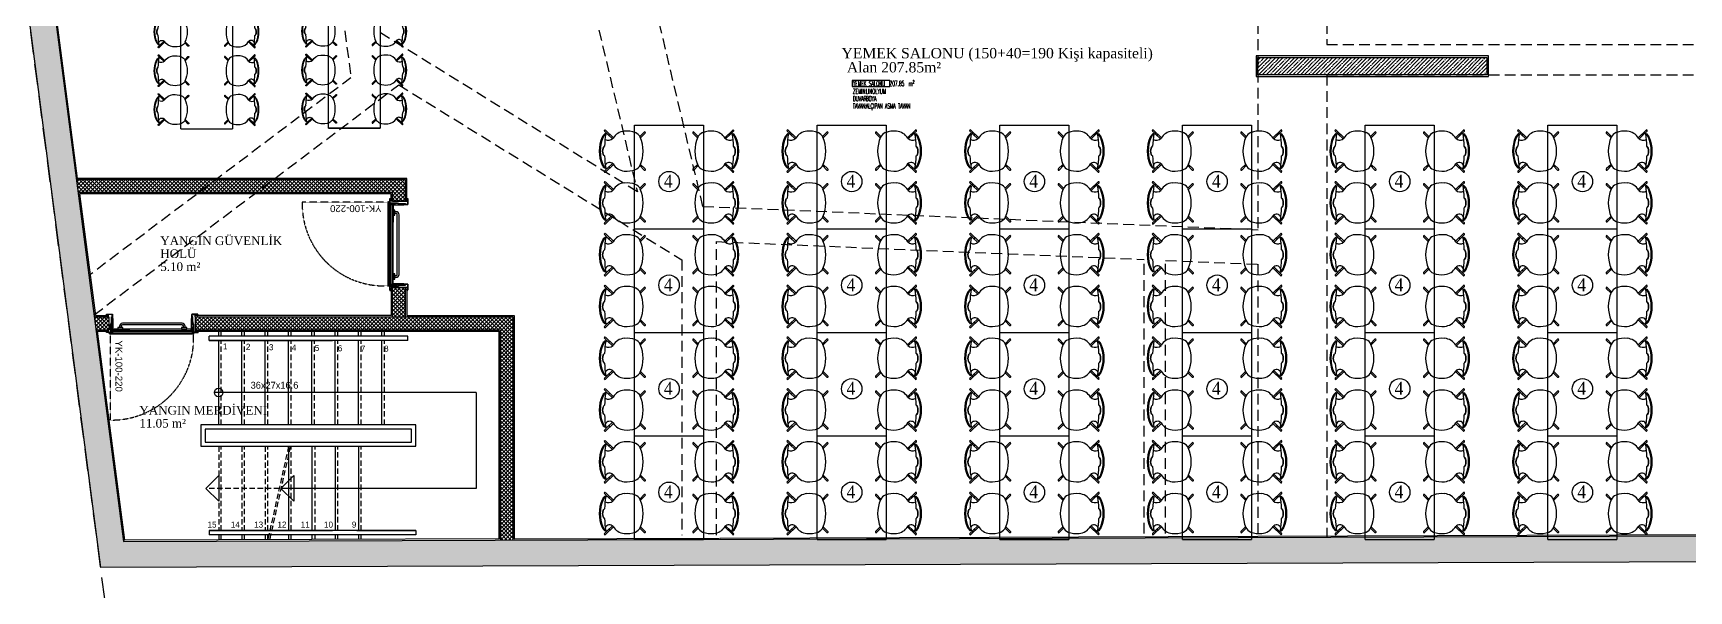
# Model space of a CAD drawing. Header units: millimetres. Extents: x -29311 to -3405, y 28913 to 42880.
# Drawn here: x -28216 to -26298, y 39250 to 39896 of the extents above; entities that cross this region are included whole.
import ezdxf
from ezdxf.enums import TextEntityAlignment as Align

# ---------------------------------------------------------------- set-up
doc = ezdxf.new("R2010")
doc.units = ezdxf.units.MM
for name, pattern in [('( Hidden )', [0.375, 0.25, -0.125]), ('HIDDEN', [0.375, 0.25, -0.125]), ('HIDDEN2', [0.1875, 0.125, -0.0625])]:
    doc.linetypes.add(name, pattern=pattern)
for name, color, linetype in [('1.2 mm sac', 7, 'Continuous'), ('A-BA', 1, 'Continuous'), ('A-BA-HIDDEN', 136, 'HIDDEN'), ('A-DUVAR', 53, 'Continuous'), ('A-DUVAR-ALCIPAN', 9, 'Continuous'), ('A-DUVAR-TARAMA', 251, 'Continuous'), ('A-HIDDEN', 8, 'HIDDEN2'), ('A-KAPI', 214, 'Continuous'), ('A-KAPI-AKSESUAR', 206, 'Continuous'), ('A-KAPI-METAL', 84, 'Continuous'), ('A-KAPI-PROFIL', 206, 'Continuous'), ('A-KORKULUK-KUPESTE', 206, 'Continuous'), ('A-MERDIVEN', 125, 'Continuous'), ('A-SIVA-IC', 97, 'Continuous'), ('A-TEFRIS', 251, 'Continuous'), ('A-YALITIM-ISI', 251, 'BATTING'), ('A-YAZI', 136, 'Continuous'), ('ARREDI_attrezzature', 175, 'Continuous'), ('level', 10, 'Continuous'), ('symbol', 8, 'Continuous'), ('vaz_bina2', 161, 'Continuous'), ('yazı2', 9, 'Continuous')]:
    doc.layers.add(name, color=color, linetype=linetype)
doc.layers.add('A-ETIKET-MALZEME-ACILIM', color=156, linetype='Continuous', plot=False)
doc.layers.add('A-MBOFIS-NOT', color=130, linetype='Continuous', plot=False)
doc.layers.add('tarama-betonarme', color=252, linetype='Continuous', lineweight=13)
doc.styles.add('HA_SMART', font='')
doc.styles.add('roman-1.20-3mm', font='romans.shx', dxfattribs={"width": 0.5, "height": 6})
doc.styles.get("Standard").update_dxf_attribs({"font": 'arial.ttf'})
doc.styles.add('YAZ', font='times.ttf', dxfattribs={"height": 0.12})
doc.styles.add('YAZ-50', font='times.ttf', dxfattribs={"width": 0.9})
doc.styles.get('HA_SMART').set_extended_font_data('Sakkal Majalla')
doc.linetypes.add('BATTING', pattern='A,0.00254,-2.54,[134,ltypeshp.shx,S=2.54,R=0,X=-2.54,Y=0],-5.08,[134,ltypeshp.shx,S=2.54,R=180,X=2.54,Y=0],-2.54', length=10.16254)
pattern_1 = [(45, (-75202.6075, 54657.0166), (-4.4194174, 4.4194174), []), (45, (-75198.188, 54657.0166), (-4.4194174, 4.4194174), [7.8125, -1.5625, 0, -1.5625])]
pattern_2 = [(45, (-109735.2245, 29309.1647), (-2.24506403, 2.24506403), []), (135, (-109735.2245, 29309.1647), (-2.24506403, -2.24506403), [])]

# ---------------------------------------------------------------- blocks, each defined once
blk = doc.blocks.new('4 KİŞİ MASA')
at = {"layer": 'A-TEFRIS'}
for p, q in [((81442.2, 15537.1), (81442.2, 15657.1)), ((81442.2, 15657.1), (81522.2, 15657.1)), ((81442.2, 15537.1), (81442.2, 15657.1)), ((81442.2, 15657.1), (81522.2, 15657.1)), ((81522.2, 15657.1), (81522.2, 15537.1)), ((81522.2, 15657.1), (81522.2, 15537.1)), ((81407.3, 15650.4), (81410.7, 15647.1)), ((81408.9, 15647.1), (81407.7, 15647.1)), ((81408.4, 15651.5), (81417.7, 15642.6)), ((81411, 15646.8), (81410.7, 15647.1)), ((81411, 15646.8), (81416.6, 15641.4)), ((81448.4, 15644), (81453.4, 15649.1)), ((81449.1, 15642.5), (81454.6, 15647.9)), ((81515.3, 15642.5), (81509.8, 15647.9)), ((81516, 15644), (81511, 15649.1)), ((81556, 15651.5), (81546.7, 15642.6)), ((81553.4, 15646.8), (81547.8, 15641.4)), ((81553.4, 15646.8), (81553.7, 15647.1)), ((81557.1, 15650.4), (81553.7, 15647.1)), ((81555.5, 15647.1), (81556.7, 15647.1)), ((81407.3, 15603.9), (81410.7, 15607.2)), ((81408.9, 15607.2), (81407.7, 15607.2)), ((81408.4, 15602.8), (81417.7, 15611.7)), ((81410.7, 15607.2), (81411, 15607.5)), ((81411, 15607.5), (81416.6, 15612.9)), ((81448.4, 15610.3), (81453.4, 15605.2)), ((81449.1, 15611.8), (81454.6, 15606.4)), ((81515.3, 15611.8), (81509.8, 15606.4)), ((81516, 15610.3), (81511, 15605.2)), ((81556, 15602.8), (81546.7, 15611.7)), ((81553.4, 15607.5), (81547.8, 15612.9)), ((81553.7, 15607.2), (81553.4, 15607.5)), ((81557.1, 15603.9), (81553.7, 15607.2)), ((81555.5, 15607.2), (81556.7, 15607.2)), ((81407.3, 15590.4), (81410.7, 15587.1)), ((81408.9, 15587.1), (81407.7, 15587.1)), ((81408.4, 15591.5), (81417.7, 15582.6)), ((81411, 15586.8), (81410.7, 15587.1)), ((81411, 15586.8), (81416.6, 15581.4)), ((81448.4, 15584), (81453.4, 15589.1)), ((81449.1, 15582.5), (81454.6, 15587.9)), ((81515.3, 15582.5), (81509.8, 15587.9)), ((81516, 15584), (81511, 15589.1)), ((81556, 15591.5), (81546.7, 15582.6)), ((81553.4, 15586.8), (81547.8, 15581.4)), ((81553.4, 15586.8), (81553.7, 15587.1)), ((81557.1, 15590.4), (81553.7, 15587.1)), ((81555.5, 15587.1), (81556.7, 15587.1)), ((81407.3, 15543.9), (81410.7, 15547.2)), ((81408.9, 15547.2), (81407.7, 15547.2)), ((81408.4, 15542.8), (81417.7, 15551.7)), ((81410.7, 15547.2), (81411, 15547.5)), ((81411, 15547.5), (81416.6, 15552.9)), ((81448.4, 15550.3), (81453.4, 15545.2)), ((81449.1, 15551.8), (81454.6, 15546.4)), ((81515.3, 15551.8), (81509.8, 15546.4)), ((81516, 15550.3), (81511, 15545.2)), ((81556, 15542.8), (81546.7, 15551.7)), ((81553.4, 15547.5), (81547.8, 15552.9)), ((81553.7, 15547.2), (81553.4, 15547.5)), ((81557.1, 15543.9), (81553.7, 15547.2)), ((81555.5, 15547.2), (81556.7, 15547.2)), ((81442.2, 15537.1), (81522.2, 15537.1))]:
    blk.add_line(p, q, dxfattribs=at)
blk.add_circle((81482.2, 15591.8), 11.8, dxfattribs=at)
for centre, radius, start, end in [((81441.1, 15627.1), 39.8, 156.1786, 203.8214), ((81442.2, 15627.1), 39.8, 156.1786, 203.8214), ((81414.9, 15638.6), 11.1, 129.8431, 155.448), ((81415, 15639.2), 10, 127.2868, 156.1786), ((81407.9, 15650.9), 0.807, 53.3029, 218.6971), ((81533.3, 15627.1), 126, 170.8741, 177.4513), ((81411.9, 15647.3), 7.59, 239.7971, 315.8628), ((81413.4, 15645.6), 0.8, 39.16, 219.16), ((81431.7, 15633.6), 16.7, 95.1377, 149.39), ((81433.3, 15622.3), 28, 69.2101, 96.3077), ((81439.7, 15639.2), 10, 23.8214, 69.2101), ((81412.4, 15627.1), 39.8, 336.1786, 23.8214), ((81454, 15648.5), 0.8, 315, 135), ((81510.4, 15648.5), 0.8, 45, 225), ((81552, 15627.1), 39.8, 156.1786, 203.8214), ((81524.7, 15639.2), 10, 110.7899, 156.1786), ((81531.1, 15622.3), 28, 83.6923, 110.7899), ((81532.7, 15633.6), 16.7, 30.61, 84.8623), ((81552.5, 15647.3), 7.59, 224.1372, 300.2029), ((81551, 15645.6), 0.8, 320.84, 140.84), ((81549.4, 15639.2), 10, 23.8214, 52.7132), ((81431.1, 15627.1), 126, 2.5487, 9.1259), ((81556.5, 15650.9), 0.807, 321.3029, 126.6971), ((81549.5, 15638.6), 11.1, 24.552, 50.1569), ((81522.2, 15627.1), 39.8, 336.1786, 23.8214), ((81523.3, 15627.1), 39.8, 336.1786, 23.8214), ((81533.3, 15627.1), 126, 182.5374, 189.1259), ((81431.1, 15627.1), 126, 350.8741, 357.4626), ((81414.9, 15615.7), 11.1, 204.552, 230.1569), ((81415, 15615.1), 10, 203.8214, 232.7132), ((81408, 15603.4), 0.807, 141.3029, 306.6971), ((81413.3, 15608.7), 5.37, 40.801, 155.8384), ((81413.5, 15608.8), 0.8, 140.84, 320.84), ((81431.7, 15620.7), 16.7, 210.61, 264.8623), ((81433.3, 15631.9), 28, 263.6923, 290.7899), ((81439.7, 15615.1), 10, 290.7899, 336.1786), ((81454, 15605.8), 0.8, 225, 45), ((81510.4, 15605.8), 0.8, 135, 315), ((81524.7, 15615.1), 10, 203.8214, 249.2101), ((81531.1, 15631.9), 28, 249.2101, 276.3077), ((81532.7, 15620.7), 16.7, 275.1377, 329.39), ((81551.1, 15608.7), 5.37, 24.1616, 139.199), ((81550.9, 15608.8), 0.8, 219.16, 39.16), ((81549.4, 15615.1), 10, 307.2868, 336.1786), ((81556.4, 15603.4), 0.807, 233.3029, 38.6971), ((81549.5, 15615.7), 11.1, 309.8431, 335.448), ((81441.1, 15567.1), 39.8, 156.1786, 203.8214), ((81442.2, 15567.1), 39.8, 156.1786, 203.8214), ((81414.9, 15578.6), 11.1, 129.8431, 155.448), ((81415, 15579.2), 10, 127.2868, 156.1786), ((81407.9, 15590.9), 0.807, 53.3029, 218.6971), ((81533.3, 15567.1), 126, 170.8741, 177.4513), ((81411.9, 15587.3), 7.59, 239.7971, 315.8628), ((81413.4, 15585.6), 0.8, 39.16, 219.16), ((81431.7, 15573.6), 16.7, 95.1377, 149.39), ((81433.3, 15562.3), 28, 69.2101, 96.3077), ((81439.7, 15579.2), 10, 23.8214, 69.2101), ((81412.4, 15567.1), 39.8, 336.1786, 23.8214), ((81454, 15588.5), 0.8, 315, 135), ((81510.4, 15588.5), 0.8, 45, 225), ((81552, 15567.1), 39.8, 156.1786, 203.8214), ((81524.7, 15579.2), 10, 110.7899, 156.1786), ((81531.1, 15562.3), 28, 83.6923, 110.7899), ((81532.7, 15573.6), 16.7, 30.61, 84.8623), ((81552.5, 15587.3), 7.59, 224.1372, 300.2029), ((81551, 15585.6), 0.8, 320.84, 140.84), ((81549.4, 15579.2), 10, 23.8214, 52.7132), ((81431.1, 15567.1), 126, 2.5487, 9.1259), ((81556.5, 15590.9), 0.807, 321.3029, 126.6971), ((81549.5, 15578.6), 11.1, 24.552, 50.1569), ((81522.2, 15567.1), 39.8, 336.1786, 23.8214), ((81523.3, 15567.1), 39.8, 336.1786, 23.8214), ((81533.3, 15567.1), 126, 182.5374, 189.1259), ((81431.1, 15567.1), 126, 350.8741, 357.4626), ((81414.9, 15555.7), 11.1, 204.552, 230.1569), ((81415, 15555.1), 10, 203.8214, 232.7132), ((81408, 15543.4), 0.807, 141.3029, 306.6971), ((81413.3, 15548.7), 5.37, 40.801, 155.8384), ((81413.5, 15548.8), 0.8, 140.84, 320.84), ((81431.7, 15560.7), 16.7, 210.61, 264.8623), ((81433.3, 15571.9), 28, 263.6923, 290.7899), ((81439.7, 15555.1), 10, 290.7899, 336.1786), ((81454, 15545.8), 0.8, 225, 45), ((81510.4, 15545.8), 0.8, 135, 315), ((81524.7, 15555.1), 10, 203.8214, 249.2101), ((81531.1, 15571.9), 28, 249.2101, 276.3077), ((81532.7, 15560.7), 16.7, 275.1377, 329.39), ((81551.1, 15548.7), 5.37, 24.1616, 139.199), ((81550.9, 15548.8), 0.8, 219.16, 39.16), ((81549.4, 15555.1), 10, 307.2868, 336.1786), ((81556.4, 15543.4), 0.807, 233.3029, 38.6971), ((81549.5, 15555.7), 11.1, 309.8431, 335.448)]:
    blk.add_arc(centre, radius, start, end, dxfattribs=at)
at = {"layer": 'A-TEFRIS', "extrusion": (0, 0, -1)}
for centre, major_axis, ratio, start_param, end_param in [((81408.6, 15627.2), (0.11, 5.89), 0.578981, 3.432785, 5.928076), ((81408, 15627.2), (0.16, 5.75), 0.417867, 3.323446, 5.96486), ((81408.6, 15567.2), (0.11, 5.89), 0.578981, 3.432785, 5.928076), ((81408, 15567.2), (0.16, 5.75), 0.417867, 3.323446, 5.96486)]:
    blk.add_ellipse(centre, major_axis=major_axis, ratio=ratio, start_param=start_param, end_param=end_param, dxfattribs=at)
at = {"layer": 'A-TEFRIS'}
for centre, major_axis, ratio, start_param, end_param in [((81555.9, 15627.2), (0.11, -5.89), 0.578981, 0.291192, 2.786483), ((81556.4, 15627.2), (0.16, -5.75), 0.417867, 0.181854, 2.823267), ((81555.9, 15567.2), (0.11, -5.89), 0.578981, 0.291192, 2.786483), ((81556.4, 15567.2), (0.16, -5.75), 0.417867, 0.181854, 2.823267)]:
    blk.add_ellipse(centre, major_axis=major_axis, ratio=ratio, start_param=start_param, end_param=end_param, dxfattribs=at)
at = {"layer": 'A-TEFRIS', "style": 'YAZ-50', "width": 0.9}
blk.add_text('4', height=15, dxfattribs=at).set_placement((81476.2, 15584.8))
blk = doc.blocks.new('100 KAPI YANGIN')
at = {"color": 8, "linetype": 'HIDDEN'}
blk.add_lwpolyline([(81930.7, 10390.9), (81830.7, 10390.9, 0.434958), (81929.7, 10294.2, 0.002371), (81930.7, 10294.2)], format="xyb", dxfattribs=at)
for radius in [1, 0.5, 0.4]:
    blk.add_circle((81931.2, 10391), radius)
at = {"linetype": 'ByBlock', "ltscale": 12}
blk.add_arc((81935.7, 10388.3), 0.0345, 8.5836, 75.4134, dxfattribs=at)
at = {"layer": '1.2 mm sac', "color": 0}
blk.add_line((81932, 10388.3), (81935.8, 10388.3), dxfattribs=at)
at = {"layer": 'A-DUVAR-ALCIPAN', "linetype": 'ByBlock', "ltscale": 12}
for p, q in [((81931.6, 10388.1), (81931.6, 10294.1)), ((81934.6, 10388.1), (81934.6, 10295.8))]:
    blk.add_line(p, q, dxfattribs=at)
at = {"layer": 'A-KAPI-AKSESUAR', "ltscale": 12}
for points in [[(81935.9, 10382), (81935.9, 10376), (81937.9, 10376), (81937.9, 10382)], [(81935.9, 10308), (81935.9, 10302), (81937.9, 10302), (81937.9, 10308)]]:
    blk.add_lwpolyline(points, close=True, dxfattribs=at)
for points in [[(81937.9, 10304), (81939.5, 10304, 0.414214), (81942.9, 10307.4), (81942.9, 10376.6, 0.414214), (81939.5, 10380), (81937.9, 10380)], [(81937.9, 10306), (81939.5, 10306, 0.414214), (81940.9, 10307.4), (81940.9, 10376.6, 0.414214), (81939.5, 10378), (81937.9, 10378)]]:
    blk.add_lwpolyline(points, format="xyb", dxfattribs=at)
at = {"layer": 'A-KAPI-METAL'}
for p, q in [((81930.2, 10294.1), (81930.2, 10389.9)), ((81930.3, 10390), (81932.1, 10390)), ((81930.4, 10294.1), (81930.4, 10389.8)), ((81930.4, 10389.8), (81931.6, 10389.8)), ((81930.4, 10389.8), (81932, 10389.8)), ((81935.8, 10388.3), (81930.4, 10388.3)), ((81930.4, 10388.3), (81930.4, 10386.3)), ((81930.6, 10386.3), (81930.4, 10386.3)), ((81935.6, 10388.1), (81930.6, 10388.1)), ((81930.6, 10386.3), (81930.6, 10388.1)), ((81932, 10389.8), (81931.8, 10389.8)), ((81931.8, 10389.8), (81931.8, 10388.4)), ((81932, 10388.5), (81932, 10389.8)), ((81932, 10388.5), (81935.9, 10388.5)), ((81932.1, 10388.5), (81932, 10388.5)), ((81932.1, 10389.9), (81932.1, 10388.5)), ((81935.6, 10386.3), (81935.6, 10388.1)), ((81935.8, 10386.3), (81935.6, 10386.3)), ((81935.8, 10388.3), (81935.8, 10386.3)), ((81935.8, 10295.6), (81935.8, 10386.3)), ((81935.9, 10388.4), (81935.9, 10368.1)), ((81935.9, 10295.6), (81935.9, 10383.6)), ((81930.3, 10294), (81932.1, 10294)), ((81930.4, 10295.6), (81930.4, 10297.6)), ((81930.4, 10297.6), (81930.6, 10297.6)), ((81935.8, 10295.6), (81930.4, 10295.6)), ((81931.6, 10294.1), (81930.4, 10294.1)), ((81930.4, 10294.1), (81932, 10294.1)), ((81930.6, 10297.6), (81930.6, 10295.8)), ((81935.6, 10295.8), (81930.6, 10295.8)), ((81931.8, 10294.2), (81931.8, 10295.5)), ((81932, 10294.2), (81931.8, 10294.2)), ((81932, 10295.5), (81935.9, 10295.5)), ((81932, 10295.4), (81932, 10294.1)), ((81932.1, 10295.4), (81932, 10295.4)), ((81932.1, 10294.1), (81932.1, 10295.4)), ((81935.6, 10295.8), (81935.6, 10297.6)), ((81935.6, 10297.6), (81935.8, 10297.6)), ((81935.8, 10295.6), (81935.8, 10297.6))]:
    blk.add_line(p, q, dxfattribs=at)
for points in [[(81933.6, 10395.2, -0.414214), (81933.7, 10395.1), (81933.7, 10394.2), (81933.5, 10394.2), (81933.5, 10394.9, 0.414214), (81933.5, 10395), (81932.5, 10395, 0.414214), (81932.4, 10394.9), (81932.4, 10389.5, 0.414214), (81932.5, 10389.5), (81937.9, 10389.5, -0.414214), (81938, 10389.4), (81938, 10388.1, -0.414154), (81937.9, 10388), (81936.5, 10388), (81946.7, 10388), (81948.2, 10388), (81946.7, 10388), (81946.7, 10388.2), (81948.2, 10388.2, -1), (81948.2, 10387.8), (81936.5, 10387.8, -0.938583), (81936.5, 10388.2), (81937.8, 10388.2, 0.414214), (81937.8, 10388.2), (81937.8, 10389.2, 0.414214), (81937.8, 10389.3), (81932.3, 10389.3, -0.414214), (81932.2, 10389.4), (81932.2, 10395.1, -0.414214), (81932.3, 10395.2)], [(81953.2, 10395.1), (81953.2, 10388.3, -0.414214), (81953.1, 10388.2), (81942.1, 10388.2), (81942.1, 10388.4), (81953, 10388.4, 0.414214), (81953, 10388.4), (81953, 10394.9, 0.414214), (81953, 10395), (81952, 10395, 0.414214), (81951.9, 10394.9), (81951.9, 10394.2), (81951.7, 10394.2), (81951.7, 10395.1, -0.414214), (81951.8, 10395.2), (81953.1, 10395.2, -0.414214)], [(81933.6, 10288.8, 0.414214), (81933.7, 10288.9), (81933.7, 10289.8), (81933.5, 10289.8), (81933.5, 10289, -0.414214), (81933.5, 10289), (81932.5, 10289, -0.414214), (81932.4, 10289), (81932.4, 10294.8, -0.414214), (81932.5, 10294.9), (81938, 10294.9, 0.414214), (81938.1, 10295), (81938.1, 10296.3, 0.414154), (81938, 10296.4), (81936.5, 10296.4), (81946.7, 10296.4), (81948.2, 10296.4), (81946.7, 10296.4), (81946.7, 10296.2), (81948.2, 10296.2, 1), (81948.2, 10296.6), (81936.5, 10296.6, 0.938583), (81936.5, 10296.2), (81937.9, 10296.2, -0.414214), (81937.9, 10296.1), (81937.9, 10295.1, -0.414214), (81937.9, 10295.1), (81932.3, 10295.1, 0.414214), (81932.2, 10295), (81932.2, 10288.9, 0.414214), (81932.3, 10288.8)], [(81953.2, 10289.3), (81953.2, 10296.1, 0.414214), (81953.1, 10296.2), (81942.1, 10296.2), (81942.1, 10296), (81953, 10296, -0.414214), (81953, 10295.9), (81953, 10289.4, -0.414214), (81953, 10289.4), (81952, 10289.4, -0.414214), (81951.9, 10289.4), (81951.9, 10290.2), (81951.7, 10290.2), (81951.7, 10289.3, 0.414214), (81951.8, 10289.2), (81953.1, 10289.2, 0.414214)]]:
    blk.add_lwpolyline(points, format="xyb", close=True, dxfattribs=at)
for centre, radius, start, end in [((81930.3, 10389.9), 0.08, 90, 180), ((81931.9, 10388.4), 0.0816, 175.9619, 272.2852), ((81932, 10388.5), 0.0478, 183.8905, 244.8281), ((81932.1, 10389.9), 0.08, 0, 90), ((81935.9, 10388.4), 0.08, 0, 90), ((81930.3, 10294.1), 0.08, 180, 270), ((81931.9, 10295.5), 0.0816, 87.7148, 184.0381), ((81932, 10295.4), 0.0478, 115.1719, 176.1095), ((81932.1, 10294.1), 0.08, 270, 0), ((81935.9, 10295.6), 0.08, 270, 0)]:
    blk.add_arc(centre, radius, start, end, dxfattribs=at)
at = {"layer": 'A-KAPI-PROFIL'}
for points in [[(81941.1, 10390.5), (81944.2, 10389.4), (81950.2, 10389.4), (81950.2, 10388.4), (81944, 10388.4), (81940.8, 10389.6), (81932.4, 10389.6), (81932.4, 10390.5)], [(81941.1, 10293.8), (81944.2, 10294.9), (81950.2, 10294.9), (81950.2, 10295.9), (81944, 10295.9), (81940.8, 10294.8), (81932.4, 10294.8), (81932.4, 10293.8)]]:
    blk.add_lwpolyline(points, close=True, dxfattribs=at)
at = {"layer": 'A-KAPI-PROFIL', "color": 8}
for points in [[(81937.3, 10388.2, 0.414214), (81937.5, 10388.4), (81937.5, 10389.1, 0.414214), (81937.3, 10389.3), (81936.2, 10389.3, 0.414214), (81936, 10389.1), (81936, 10387.7, 0.414214), (81936.1, 10387.6), (81936.4, 10387.6, 1), (81936.4, 10387.8), (81936.3, 10387.8), (81936.3, 10388.2)], [(81937.3, 10295.1, 0.414214), (81937.5, 10295.3), (81937.5, 10296, 0.414214), (81937.3, 10296.2), (81936.3, 10296.2), (81936.3, 10296.6), (81936.4, 10296.6, 1), (81936.4, 10296.8), (81936.1, 10296.8, 0.414214), (81936, 10296.7), (81936, 10295.6), (81936, 10295.3, 0.414214), (81936.2, 10295.1)]]:
    blk.add_lwpolyline(points, format="xyb", close=True, dxfattribs=at)
at = {"layer": 'A-KAPI-PROFIL'}
for points in [[(81947.6, 10388.5), (81947.6, 10388.4), (81946, 10388.4), (81944.6, 10389.2), (81942.2, 10389.2), (81942.2, 10388.5), (81942.1, 10388.5), (81942.1, 10389.3), (81944.6, 10389.3), (81946, 10388.5), (81947.6, 10388.5)], [(81947.6, 10295.8), (81947.6, 10295.9), (81946, 10295.9), (81944.6, 10295.1), (81942.2, 10295.1), (81942.2, 10295.8), (81942.1, 10295.8), (81942.1, 10295), (81944.6, 10295), (81946, 10295.8), (81947.6, 10295.8)]]:
    blk.add_lwpolyline(points, dxfattribs=at)
at = {"layer": 'A-YALITIM-ISI', "linetype": 'BATTING', "ltscale": 0.001}
blk.add_line((81933.1, 10295.8), (81933.1, 10388.1), dxfattribs=at)
at = {"layer": 'DEFPOINTS', "linetype": 'ByBlock', "ltscale": 12}
for p, q in [((81950.2, 10392.2), (81935.2, 10392.2)), ((81950.2, 10292.2), (81935.2, 10292.2))]:
    blk.add_line(p, q, dxfattribs=at)
blk = doc.blocks.new('etiket-malzeme-20-plan')
blk.add_lwpolyline([(0, -7), (44, -7), (44, 0), (0, 0)], close=True)
at = {"char_height": 6, "width": 180.543, "attachment_point": 4, "style": 'roman-1.20-3mm'}
for s, insert in [('ZEMIN:', (1, -12.5)), ('DUVAR:', (1, -21)), ('TAVAN:', (1, -29.5))]:
    blk.add_mtext(s, dxfattribs=dict(at, insert=insert))
at = {"style": 'roman-1.20-3mm', "width": 0.5}
for tag, p in [('ODA-KOD', (1, -3.5)), ('ZEMIN', (16, -12.5)), ('DUVAR', (16, -21)), ('TAVAN', (16, -29.5))]:
    blk.add_attdef(tag, text='', height=6, dxfattribs=at).set_placement(p, align=Align.MIDDLE_LEFT)
blk = doc.blocks.new('oking')
at = {"layer": 'symbol'}
for p, q in [((99299.1, 28222.4), (99299.1, 28192.4)), ((99299.1, 28222.4), (99314.1, 28207.4)), ((99314.1, 28207.4), (99299.1, 28192.4))]:
    blk.add_line(p, q, dxfattribs=at)
blk = doc.blocks.new('COLLECTIVE')
for p, q in [((-0.244, 0.438), (-0.154, 0.345)), ((-0.232, 0.449), (-0.2, 0.415)), ((-0.2, 0.433), (-0.2, 0.445)), ((-0.196, 0.412), (-0.2, 0.415)), ((-0.196, 0.412), (-0.142, 0.356)), ((0.196, 0.412), (0.142, 0.356)), ((0.244, 0.438), (0.155, 0.345)), ((0.2, 0.415), (0.196, 0.412)), ((0.232, 0.449), (0.2, 0.415)), ((0.2, 0.433), (0.2, 0.445)), ((-0.169, 0.038), (-0.219, -0.012)), ((-0.154, 0.031), (-0.208, -0.024)), ((0.153, 0.031), (0.208, -0.024)), ((0.169, 0.038), (0.219, -0.012))]:
    blk.add_line(p, q)
for centre, radius, start, end in [((-0.237, 0.443), 0.00807, 51.3029, 216.6971), ((-0.064, 0.205), 0.167, 120.61, 174.8623), ((-0.114, 0.373), 0.111, 114.552, 140.1569), ((-0.12, 0.372), 0.1, 113.8214, 142.7132), ((0, -0.811), 1.26, 92.5487, 99.1259), ((-0.185, 0.388), 0.008, 50.84, 230.84), ((0, 0.111), 0.398, 66.1786, 113.8214), ((0, 0.1), 0.398, 66.1786, 113.8214), ((-0.202, 0.403), 0.0759, 314.1372, 30.2029), ((0, -0.811), 1.26, 80.8741, 87.4626), ((0.184, 0.389), 0.0537, 114.1616, 229.199), ((0.064, 0.205), 0.167, 5.1377, 59.39), ((0.114, 0.373), 0.111, 39.8431, 65.448), ((0.12, 0.372), 0.1, 37.2868, 66.1786), ((0.184, 0.387), 0.008, 309.16, 129.16), ((0.237, 0.442), 0.00807, 323.3029, 128.6971), ((0.048, 0.189), 0.28, 173.6923, 200.7899), ((-0.12, 0.125), 0.1, 200.7899, 246.1786), ((0, 0.398), 0.398, 246.1786, 293.8214), ((0.12, 0.125), 0.1, 293.8214, 339.2101), ((-0.048, 0.189), 0.28, 339.2101, 6.3077), ((-0.214, -0.018), 0.008, 135, 315), ((0.213, -0.018), 0.008, 225, 45)]:
    blk.add_arc(centre, radius, start, end)
for centre, major_axis, ratio, start_param, end_param in [((-0.001, 0.436), (0.0589, 0.0011), 0.578981, 0.291192, 2.786483), ((-0.001, 0.442), (0.0575, 0.0016), 0.417867, 0.181854, 2.823267)]:
    blk.add_ellipse(centre, major_axis=major_axis, ratio=ratio, start_param=start_param, end_param=end_param)
blk = doc.blocks.new('anasinifi')
at = {"layer": 'A-TEFRIS'}
for p, q in [((81529.3, 15703.4), (81529.3, 15753)), ((81529.3, 15703.4), (81529.3, 15753)), ((81529.3, 15753), (81589.3, 15753)), ((81589.3, 15753), (81589.3, 15703.4)), ((81589.3, 15753), (81589.3, 15703.4)), ((81700.5, 15704.2), (81700.5, 15753.8)), ((81700.5, 15704.2), (81700.5, 15753.8)), ((81700.5, 15753.8), (81760.5, 15753.8)), ((81760.5, 15753.8), (81760.5, 15704.2)), ((81760.5, 15753.8), (81760.5, 15704.2)), ((81529.3, 15568.4), (81529.3, 15703.4)), ((81589.3, 15703.4), (81589.3, 15568.4)), ((81589.3, 15703.4), (81589.3, 15568.4)), ((81700.5, 15569.2), (81700.5, 15704.2)), ((81700.5, 15569.2), (81700.5, 15704.2)), ((81760.5, 15704.2), (81760.5, 15569.2)), ((81760.5, 15704.2), (81760.5, 15569.2)), ((81529.3, 15568.4), (81589.3, 15568.4)), ((81700.5, 15569.2), (81760.5, 15569.2)), ((81760.5, 15569.2), (81700.5, 15569.2)), ((81760.5, 15569.2), (81700.5, 15569.2)), ((81700.5, 15569.2), (81760.5, 15569.2)), ((81529.3, 15392.5), (81529.3, 15442)), ((81529.3, 15392.5), (81529.3, 15442)), ((81529.3, 15442), (81589.3, 15442)), ((81589.3, 15442), (81589.3, 15392.5)), ((81589.3, 15442), (81589.3, 15392.5)), ((81700.5, 15393.3), (81700.5, 15442.8)), ((81700.5, 15393.3), (81700.5, 15442.8)), ((81700.5, 15442.8), (81760.5, 15442.8)), ((81760.5, 15442.8), (81760.5, 15393.3)), ((81760.5, 15442.8), (81760.5, 15393.3)), ((81529.3, 15257.5), (81529.3, 15392.5)), ((81589.3, 15392.5), (81589.3, 15257.5)), ((81589.3, 15392.5), (81589.3, 15257.5)), ((81700.5, 15258.3), (81700.5, 15393.3)), ((81700.5, 15258.3), (81700.5, 15393.3)), ((81760.5, 15393.3), (81760.5, 15258.3)), ((81760.5, 15393.3), (81760.5, 15258.3)), ((81529.3, 15257.5), (81589.3, 15257.5)), ((81700.5, 15258.3), (81760.5, 15258.3)), ((81760.5, 15258.3), (81700.5, 15258.3)), ((81760.5, 15258.3), (81700.5, 15258.3)), ((81700.5, 15258.3), (81760.5, 15258.3))]:
    blk.add_line(p, q, dxfattribs=at)
at = {"layer": 'A-TEFRIS', "color": 7, "lineweight": 0}
for points in [[(81760.5, 15569.2), (81700.5, 15569.2)], [(81760.5, 15258.3), (81700.5, 15258.3)]]:
    blk.add_lwpolyline(points, dxfattribs=at)
at = {"layer": 'A-TEFRIS'}
blk.add_circle((81524.3, 15519.1), 11.8, dxfattribs=at)
at = {"layer": 'A-TEFRIS', "extrusion": (0, 0, -1), "xscale": 75.00000000047294, "yscale": 75.00000000047294, "zscale": -75.00000000047748, "rotation": 270}
for p in [(-81536.8, 15725.9), (-81708, 15726.7), (-81536.8, 15680.9), (-81708, 15681.7), (-81536.8, 15635.9), (-81708, 15636.7), (-81536.8, 15590.9), (-81708, 15591.7), (-81536.8, 15415), (-81708, 15415.8), (-81536.8, 15370), (-81708, 15370.8), (-81536.8, 15325), (-81708, 15325.8), (-81536.8, 15280), (-81708, 15280.8)]:
    blk.add_blockref('COLLECTIVE', p, dxfattribs=at)
at = {"layer": 'A-TEFRIS', "xscale": 75.00000000047294, "yscale": 75.00000000047294, "zscale": 75.00000000047294, "rotation": 270}
for p in [(81581.8, 15725.9), (81753, 15726.7), (81581.8, 15680.9), (81753, 15681.7), (81581.8, 15635.9), (81753, 15636.7), (81581.8, 15590.9), (81753, 15591.7), (81581.8, 15415), (81753, 15415.8), (81581.8, 15370), (81753, 15370.8), (81581.8, 15325), (81753, 15325.8), (81581.8, 15280), (81753, 15280.8)]:
    blk.add_blockref('COLLECTIVE', p, dxfattribs=at)
at = {"layer": 'A-TEFRIS', "style": 'YAZ-50', "width": 0.9}
blk.add_text('40 ANA SINIFI ALANI', height=15, dxfattribs=at).set_placement((81515.1, 15512.1))
blk = doc.blocks.new('2. bodrum kat kirişileri')
at = {"layer": 'A-BA-HIDDEN', "ltscale": 50}
for p, q in [((-1071.9, -21267.1), (-904.1, -22548.2)), ((-904.1, -22548.2), (-1207.7, -22777.4)), ((-496.3, -22697.4), (147.1, -22724.4))]:
    blk.add_line(p, q, dxfattribs=at)
for points in [[(-707.9, -22109.9), (-572.3, -22680.4), (-870.6, -22496)], [(-496.3, -22697.4), (-635.9, -22109.9), (146.6, -22109.9)], [(146.6, -22109.9), (146.6, -22724.3)], [(226.6, -22109.9), (226.6, -22509.9)], [(226.6, -22509.9), (977.1, -22509.9)], [(-1201.8, -22823), (-848.7, -22556.5)], [(-848.7, -22556.5), (-520.7, -22759.3), (-520.7, -23078.4)], [(226.6, -22544.9), (976.6, -22544.9)], [(226.6, -22544.9), (226.6, -23080.7)], [(-480.7, -23078.2), (-480.7, -22738.1)], [(-480.7, -22738.1), (14.9, -22758.9)], [(14.9, -23076.5), (14.9, -22758.9)], [(39.9, -23076.4), (39.9, -22759.9)], [(39.9, -22759.9), (146.6, -22764.4)], [(146.6, -22764.4), (146.6, -23081)]]:
    blk.add_lwpolyline(points, dxfattribs=at)

msp = doc.modelspace()

# ---------------------------------------------------------------- hatches: boundary and pattern name
at = {"layer": 'A-DUVAR-TARAMA'}
h = msp.add_hatch(dxfattribs=at)
h.set_pattern_fill('ANSI37', color=256)
h.set_pattern_definition(pattern_2)
h.paths.add_polyline_path([(-28164.19, 39711.34), (-28166.15, 39726.34), (-27784.99, 39726.34), (-27784.99, 39701.34), (-27799.99, 39701.34), (-27799.99, 39711.34)])
h = msp.add_hatch(dxfattribs=at)
h.set_pattern_fill('ANSI37', color=256)
h.set_pattern_definition([(45, (-109570.7818, 24665.6312), (-2.24506403, 2.24506403), []), (135, (-109570.7818, 24665.6312), (-2.24506403, -2.24506403), [])])
h.paths.add_polyline_path([(-27799.99, 39601.34), (-27784.99, 39601.34), (-27784.99, 39567.34), (-27660.33, 39567.34), (-27660.33, 39308.21), (-27660.33, 39308.65), (-27675.33, 39308.6), (-27675.33, 39552.34), (-28028.42, 39552.34), (-28028.42, 39567.34), (-27799.99, 39567.34)])
h = msp.add_hatch(dxfattribs=at)
h.set_pattern_fill('ANSI37', color=256)
h.set_pattern_definition(pattern_2)
h.paths.add_polyline_path([(-28143.44, 39552.34), (-28145.39, 39567.34), (-28128.42, 39567.34), (-28128.42, 39552.34)])
at = {"layer": 'tarama-betonarme'}
h = msp.add_hatch(dxfattribs=at)
h.set_pattern_fill('ANSI35', color=256, scale=25, style=0)
h.set_pattern_definition(pattern_1)
h.paths.add_polyline_path([(-28111.42, 39307.05), (-28347.33, 41114.45), (-23542.77, 41300.68), (-23161.07, 39324.64)], flags=16)
h.paths.add_polyline_path([(-28137.74, 39276.95), (-28381.33, 41143.15), (-23518.2, 41331.65), (-23124.74, 39294.77)])
h = msp.add_hatch(dxfattribs=at)
h.set_pattern_fill('ANSI35', color=256, scale=25, style=0)
h.set_pattern_definition(pattern_1)
h.paths.add_polyline_path([(-26531.79, 39847.77), (-26797.28, 39847.77), (-26797.28, 39867.77), (-26531.79, 39867.77)])

# ---------------------------------------------------------------- linework, layer by layer
at = {"layer": 'A-BA'}
for p, q in [((-28137.74, 39276.95), (-28381.33, 41143.15)), ((-28137.74, 39276.95), (-28381.33, 41143.15)), ((-23124.74, 39294.77), (-28137.74, 39276.95))]:
    msp.add_line(p, q, dxfattribs=at)
for points in [[(-28347.33, 41114.45), (-28111.42, 39307.05), (-23161.07, 39324.64)], [(-26531.79, 39847.77), (-26797.28, 39847.77), (-26797.28, 39867.77), (-26531.79, 39867.77), (-26531.79, 39847.77)]]:
    msp.add_lwpolyline(points, dxfattribs=at)
at = {"layer": 'A-DUVAR'}
for p, q in [((-27799.99, 39711.34), (-28164.19, 39711.34)), ((-27799.99, 39701.34), (-27799.99, 39711.34))]:
    msp.add_line(p, q, dxfattribs=at)
for points in [[(-27784.99, 39701.34), (-27784.99, 39726.34), (-28166.15, 39726.34)], [(-27799.99, 39701.34), (-27784.99, 39701.34)], [(-27799.99, 39567.34), (-27799.99, 39601.34)], [(-27799.99, 39601.34), (-27784.99, 39601.34)], [(-27784.99, 39567.34), (-27784.99, 39601.34)], [(-28145.39, 39567.34), (-28128.42, 39567.34)], [(-28028.42, 39567.34), (-27894.21, 39567.34)], [(-27894.21, 39567.34), (-27660.33, 39567.34), (-27660.33, 39308.21)], [(-28143.44, 39552.34), (-28128.42, 39552.34)], [(-28028.42, 39552.34), (-27675.33, 39552.34), (-27675.33, 39308.21)]]:
    msp.add_lwpolyline(points, dxfattribs=at)
at = {"layer": 'A-HIDDEN', "ltscale": 50}
for p, q in [((-27998.33, 39442.34), (-27998.33, 39539.84)), ((-27971.33, 39442.34), (-27971.33, 39539.84)), ((-27944.33, 39442.34), (-27944.33, 39539.84)), ((-27917.33, 39442.34), (-27917.33, 39539.84)), ((-27890.33, 39442.34), (-27890.33, 39539.84)), ((-27863.33, 39442.34), (-27863.33, 39539.84)), ((-27836.33, 39442.34), (-27836.33, 39539.84)), ((-27809.33, 39442.34), (-27809.33, 39539.84)), ((-28001.33, 39417.34), (-28001.33, 39319.84)), ((-27998.33, 39319.84), (-27998.33, 39417.34)), ((-27974.33, 39417.34), (-27974.33, 39319.84)), ((-27971.33, 39319.84), (-27971.33, 39417.34)), ((-27947.33, 39417.34), (-27947.33, 39319.84)), ((-27944.33, 39319.84), (-27944.33, 39417.34)), ((-27917.33, 39319.84), (-27917.33, 39417.34)), ((-27889.58, 39319.84), (-27889.58, 39417.34)), ((-27863.33, 39319.84), (-27863.33, 39417.34)), ((-27836.33, 39319.84), (-27836.33, 39417.34)), ((-27931.18, 39368.59), (-28016.33, 39368.59)), ((-28001.33, 39314.84), (-28001.33, 39308.94)), ((-27998.33, 39309.51), (-27998.33, 39314.84)), ((-27974.33, 39314.84), (-27974.33, 39309.03)), ((-27971.33, 39309.51), (-27971.33, 39314.84)), ((-27947.33, 39314.84), (-27947.33, 39309.13)), ((-27944.33, 39309.51), (-27944.33, 39314.84)), ((-27917.33, 39309.51), (-27917.33, 39314.84)), ((-27889.58, 39309.51), (-27889.58, 39314.84)), ((-27863.33, 39309.51), (-27863.33, 39314.84)), ((-27836.33, 39309.51), (-27836.33, 39314.84))]:
    msp.add_line(p, q, dxfattribs=at)
for points in [[(-27920.33, 39417.34), (-27944.33, 39309.51)], [(-27918.37, 39416.91), (-27942.37, 39309.08)]]:
    msp.add_lwpolyline(points, dxfattribs=at)
at = {"layer": 'A-KORKULUK-KUPESTE'}
for p, q in [((-28012.33, 39539.84), (-28012.33, 39544.84)), ((-27782.33, 39539.84), (-27782.33, 39544.84)), ((-28012.33, 39539.84), (-27869.33, 39539.84)), ((-28012.33, 39319.84), (-28012.33, 39314.84)), ((-28012.33, 39319.84), (-27869.33, 39319.84)), ((-27841.33, 39319.84), (-27772.83, 39319.84)), ((-27772.83, 39319.84), (-27772.83, 39314.84))]:
    msp.add_line(p, q, dxfattribs=at)
for points in [[(-27782.33, 39544.84), (-28012.33, 39544.84)], [(-27782.33, 39539.84), (-28012.33, 39539.84)], [(-27772.83, 39319.84), (-28012.33, 39319.84)], [(-27772.83, 39314.84), (-28012.33, 39314.84)]]:
    msp.add_lwpolyline(points, dxfattribs=at)
for points in [[(-27772.83, 39442.34), (-28021.83, 39442.34), (-28021.83, 39417.34), (-27772.83, 39417.34)], [(-27777.83, 39437.34), (-28016.83, 39437.34), (-28016.83, 39422.34), (-27777.83, 39422.34)]]:
    msp.add_lwpolyline(points, close=True, dxfattribs=at)
at = {"layer": 'A-MERDIVEN'}
for p, q in [((-28001.33, 39544.84), (-28001.33, 39552.34)), ((-27998.33, 39544.84), (-27998.33, 39552.34)), ((-27974.33, 39544.84), (-27974.33, 39552.34)), ((-27971.33, 39544.84), (-27971.33, 39552.34)), ((-27947.33, 39544.84), (-27947.33, 39552.34)), ((-27944.33, 39544.84), (-27944.33, 39552.34)), ((-27920.33, 39544.84), (-27920.33, 39552.34)), ((-27917.33, 39544.84), (-27917.33, 39552.34)), ((-27893.33, 39544.84), (-27893.33, 39552.34)), ((-27890.33, 39544.84), (-27890.33, 39552.34)), ((-27866.33, 39544.84), (-27866.33, 39552.34)), ((-27863.33, 39544.84), (-27863.33, 39552.34)), ((-27839.33, 39544.84), (-27839.33, 39552.34)), ((-27836.33, 39544.84), (-27836.33, 39552.34)), ((-27812.33, 39544.84), (-27812.33, 39552.34)), ((-27809.33, 39544.84), (-27809.33, 39552.34)), ((-28001.33, 39442.34), (-28001.33, 39539.84)), ((-27974.33, 39442.34), (-27974.33, 39539.84)), ((-27947.33, 39442.34), (-27947.33, 39539.84)), ((-27920.33, 39442.34), (-27920.33, 39539.84)), ((-27893.33, 39442.34), (-27893.33, 39539.84)), ((-27866.33, 39442.34), (-27866.33, 39539.84)), ((-27839.33, 39442.34), (-27839.33, 39539.84)), ((-27812.33, 39442.34), (-27812.33, 39539.84)), ((-27920.33, 39417.34), (-27920.33, 39319.84)), ((-27893.33, 39417.34), (-27893.33, 39319.84)), ((-27866.33, 39417.34), (-27866.33, 39319.84)), ((-27839.33, 39417.34), (-27839.33, 39319.84)), ((-27920.33, 39314.84), (-27920.33, 39309.23)), ((-27893.33, 39314.84), (-27893.33, 39309.32)), ((-27866.33, 39314.84), (-27866.33, 39309.42)), ((-27839.33, 39314.84), (-27839.33, 39309.51))]:
    msp.add_line(p, q, dxfattribs=at)
at = {"layer": 'A-SIVA-IC'}
for points in [[(-27783.49, 39701.34), (-27783.49, 39727.84), (-28164.83, 39727.84), (-28345.63, 41113.01), (-27653.93, 41139.83), (-27653.28, 41123.1)], [(-27801.49, 39701.34), (-27801.49, 39709.84), (-28162.48, 39709.84), (-28144.08, 39568.84), (-28128.42, 39568.84)], [(-27799.99, 39701.34), (-27801.49, 39701.34)], [(-27784.99, 39701.34), (-27783.49, 39701.34)], [(-27801.49, 39601.34), (-27801.49, 39568.84), (-28028.42, 39568.84)], [(-27799.99, 39601.34), (-27801.49, 39601.34)], [(-27783.49, 39601.34), (-27784.99, 39601.34)], [(-27783.49, 39601.34), (-27783.49, 39568.84), (-27658.83, 39568.84), (-27658.83, 39310.16), (-27421.04, 39311)], [(-28028.42, 39567.34), (-28028.42, 39568.84)], [(-28028.42, 39550.78), (-27676.83, 39550.78), (-27676.83, 39310.09), (-28110.1, 39308.55), (-28141.73, 39550.84), (-28128.42, 39550.84)], [(-28028.42, 39552.34), (-28028.42, 39550.78)], [(-27420.17, 39311), (-25966.54, 39316.17)]]:
    msp.add_lwpolyline(points, dxfattribs=at)
msp.add_lwpolyline([(-26799.28, 39845.77), (-26529.79, 39845.77), (-26529.79, 39869.77), (-26799.28, 39869.77)], close=True, dxfattribs=at)
at = {"layer": 'symbol'}
for p, q in [((-27703.02, 39479.84), (-28006.33, 39479.84)), ((-27703.02, 39479.84), (-27703.02, 39368.59)), ((-27703.02, 39368.59), (-27929.13, 39368.59))]:
    msp.add_line(p, q, dxfattribs=at)
msp.add_circle((-28001.33, 39479.84), 5, dxfattribs=at)
at = {"layer": 'vaz_bina2', "linetype": '( Hidden )', "ltscale": 100}
msp.add_lwpolyline([(-28374.8, 41087.28), (-28131.22, 39221.08), (-23118.21, 39238.89), (-22100.43, 39242.51), (-22369.36, 40634.75), (-22611.15, 41117.08), (-22939.4, 41407.74), (-23296.6, 41596.35), (-23667.74, 41706.43), (-24036.53, 41755.81), (-28439.79, 41585.13)], close=True, dxfattribs=at)

# ---------------------------------------------------------------- block references
at = {"layer": 'A-ETIKET-MALZEME-ACILIM'}
msp.add_blockref('etiket-malzeme-20-plan', (-27267.46, 39841.2), dxfattribs=at).add_auto_attribs({'ODA-KOD': 'YEMEK SALONU  207.85  m²', 'ZEMIN': 'LINOLYUM', 'DUVAR': 'BOYA', 'TAVAN': 'ALÇIPAN ASMA TAVAN'})
at = {"layer": 'A-HIDDEN', "ltscale": 50, "xscale": -1}
msp.add_blockref('oking', (71297.78, 11161.22), dxfattribs=at)
at = {"layer": 'A-KAPI'}
msp.add_blockref('100 KAPI YANGIN', (-109735.22, 29309.16), dxfattribs=at)
at = {"layer": 'A-KAPI', "rotation": 90}
msp.add_blockref('100 KAPI YANGIN', (-17736.24, -42382.89), dxfattribs=at)
at = {"layer": 'A-MBOFIS-NOT'}
msp.add_blockref('anasinifi', (-109574.62, 24527.56), dxfattribs=at)
at = {"layer": 'A-MERDIVEN'}
msp.add_blockref('2. bodrum kat kirişileri', (-26943.91, 62392.7), dxfattribs=at)
at = {"layer": 'ARREDI_attrezzature'}
for p in [(-108961.69, 24132.28), (-108750, 24132.28), (-108538.32, 24132.28), (-108326.64, 24132.28), (-108114.96, 24132.28), (-107903.28, 24132.28), (-108961.69, 24012.28), (-108750, 24012.28), (-108538.32, 24012.28), (-108326.64, 24012.28), (-108114.96, 24012.28), (-107903.28, 24012.28), (-108961.69, 23892.28), (-108750, 23892.28), (-108538.32, 23892.28), (-108326.64, 23892.28), (-108114.96, 23892.28), (-107903.28, 23892.28), (-108961.69, 23772.28), (-108750, 23772.28), (-108538.32, 23772.28), (-108326.64, 23772.28), (-108114.96, 23772.28), (-107903.28, 23772.28)]:
    msp.add_blockref('4 KİŞİ MASA', p, dxfattribs=at)
at = {"layer": 'symbol', "xscale": -1}
msp.add_blockref('oking', (71384.98, 11161.22), dxfattribs=at)

# ---------------------------------------------------------------- texts
at = {"layer": 'A-YAZI', "style": 'YAZ-50'}
for s, p in [('YEMEK SALONU (150+40=190 Kişi kapasiteli)', (-27099.21, 39866.91)), ('Alan 207.85m²', (-27218.88, 39850.6))]:
    msp.add_text(s, height=12, dxfattribs=at).set_placement(p, align=Align.CENTER)
at = {"layer": 'A-YAZI', "char_height": 10, "width": 175.9417, "attachment_point": 1, "line_spacing_factor": 0.9, "style": 'YAZ'}
for s, insert in [('YANGIN GÜVENLİK HOLÜ\\P5.10 m²', (-28069.03, 39660.54)), ('YANGIN MERDİVENİ\\P11.05 m²', (-28093.27, 39464.1))]:
    msp.add_mtext(s, dxfattribs=dict(at, insert=insert))
at = {"layer": 'level', "char_height": 8, "width": 13.9869, "attachment_point": 9}
for insert, rotation in [((-27872.25, 39696.86), 180), ((-28121.05, 39480.45), 270)]:
    msp.add_mtext('YK-100-220', dxfattribs=dict(at, insert=insert, rotation=rotation))
at = {"layer": 'yazı2', "attachment_point": 3, "style": 'HA_SMART'}
for s, insert, char_height, width in [('1', (-27991.18, 39536.56), 7, 10.5859), ('2', (-27964.55, 39536.14), 7, 10.5859), ('3', (-27937.93, 39535.73), 7, 10.5859), ('4', (-27911.3, 39535.31), 7, 10.5859), ('5', (-27884.67, 39534.9), 7, 10.5859), ('6', (-27858.05, 39534.48), 7, 10.5859), ('7', (-27831.42, 39534.07), 7, 10.5859), ('8', (-27804.42, 39534.07), 7, 10.5859), ('36x27x16.6', (-27908.98, 39492.16), 8, 63.7114), ('15', (-28003.82, 39330.14), 7, 10.5859), ('14', (-27976.82, 39330.14), 7, 10.5859), ('13', (-27949.82, 39330.14), 7, 10.5859), ('12', (-27922.82, 39330.14), 7, 10.5859), ('11', (-27895.82, 39330.14), 7, 10.5859), ('10', (-27868.82, 39330.14), 7, 10.5859), ('9', (-27841.82, 39330.14), 7, 10.5859)]:
    msp.add_mtext(s, dxfattribs=dict(at, insert=insert, char_height=char_height, width=width))

doc.saveas('drawing.dxf')
